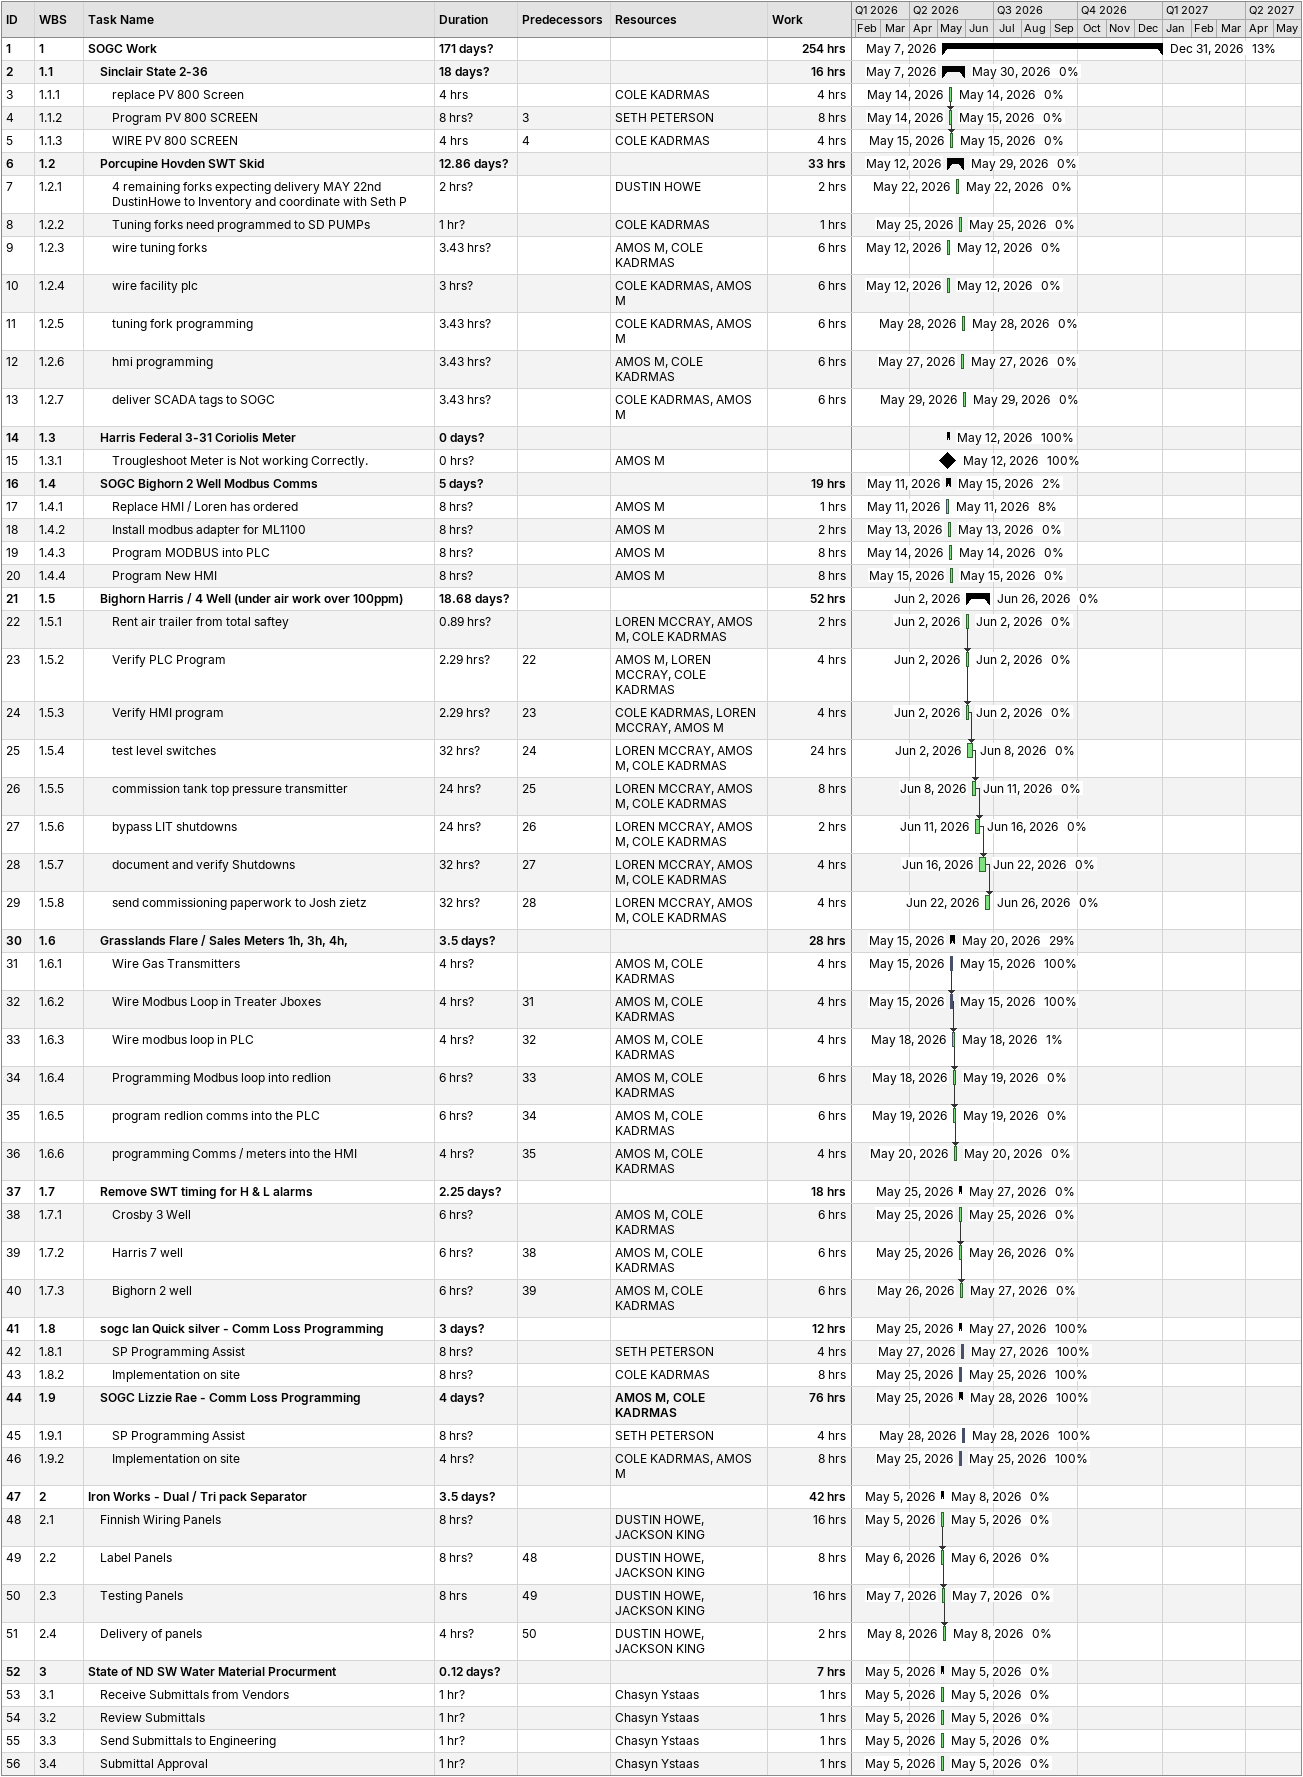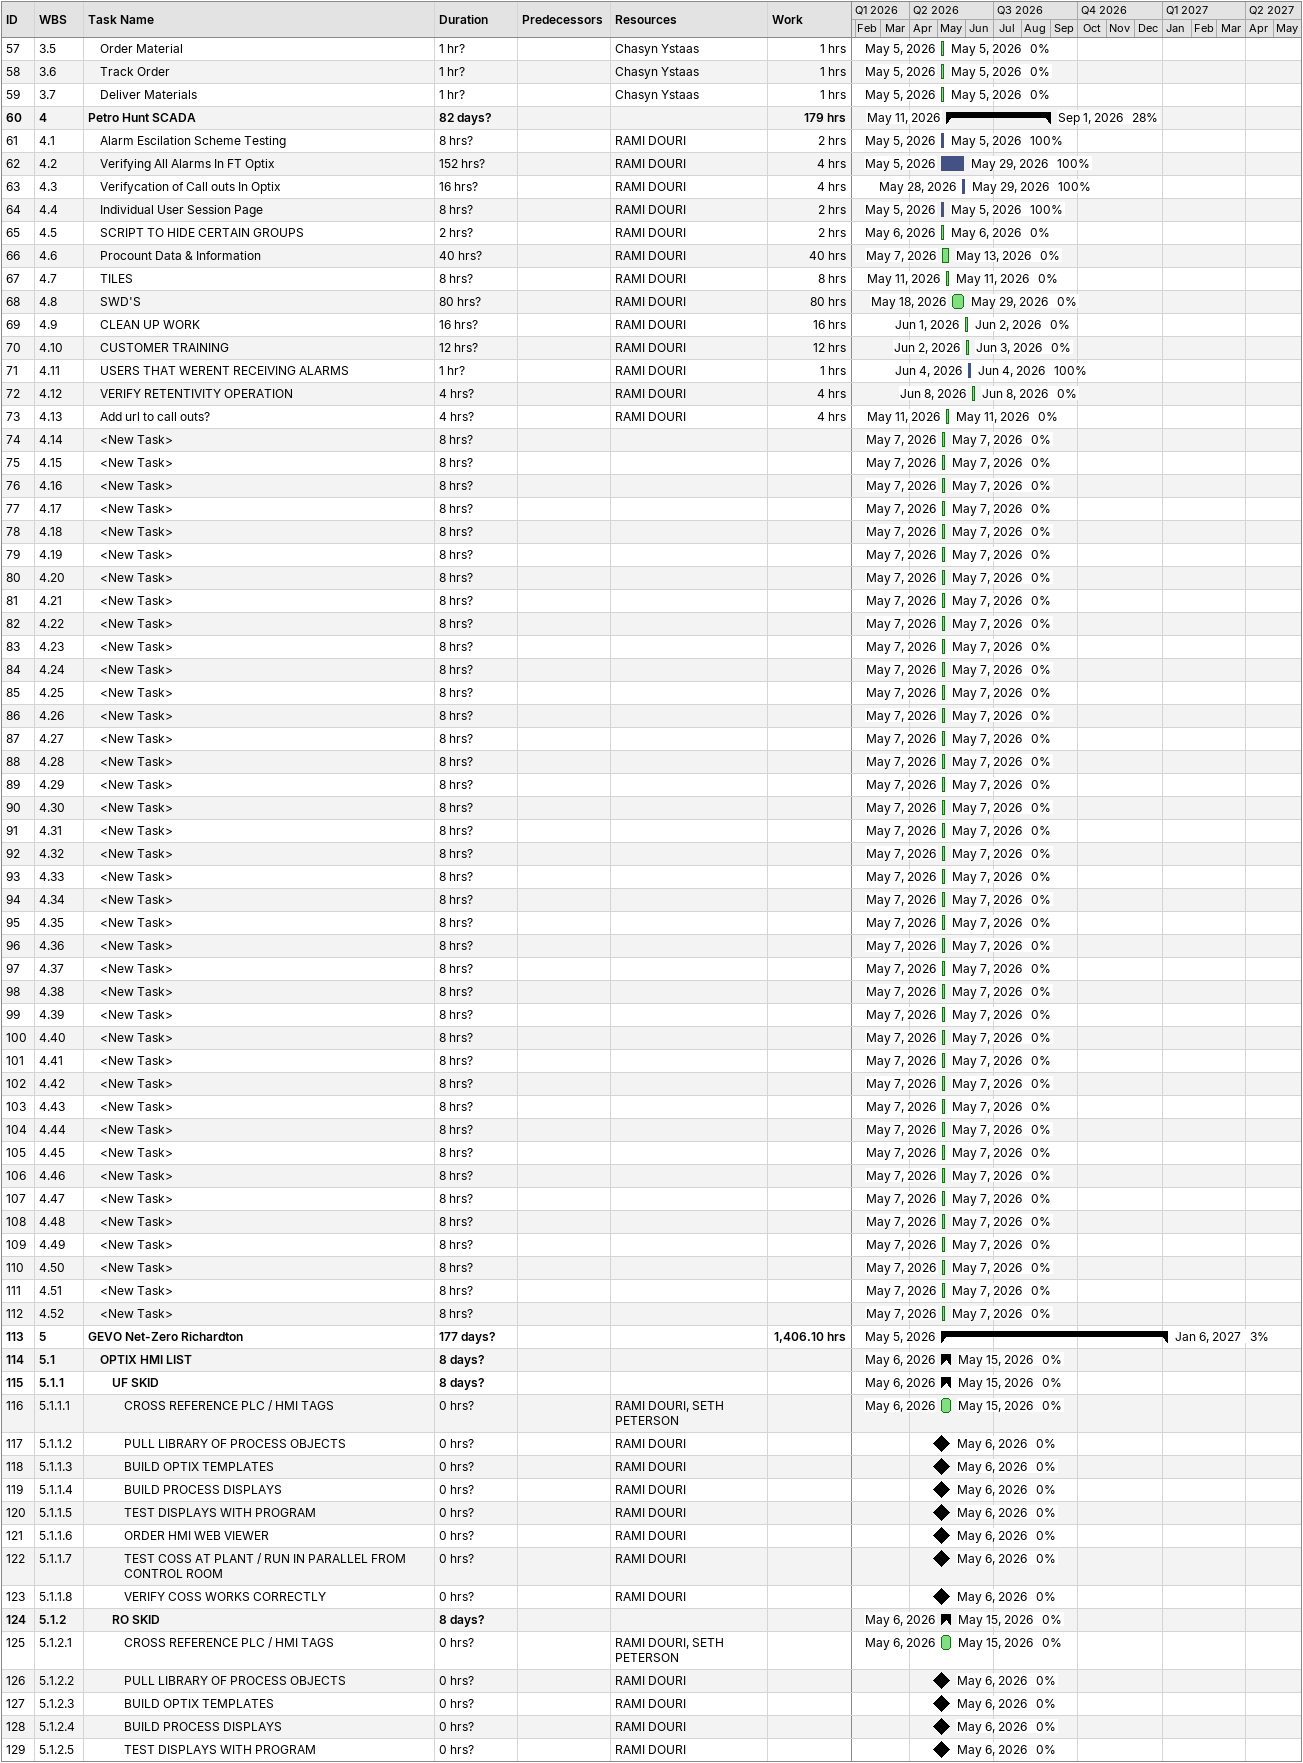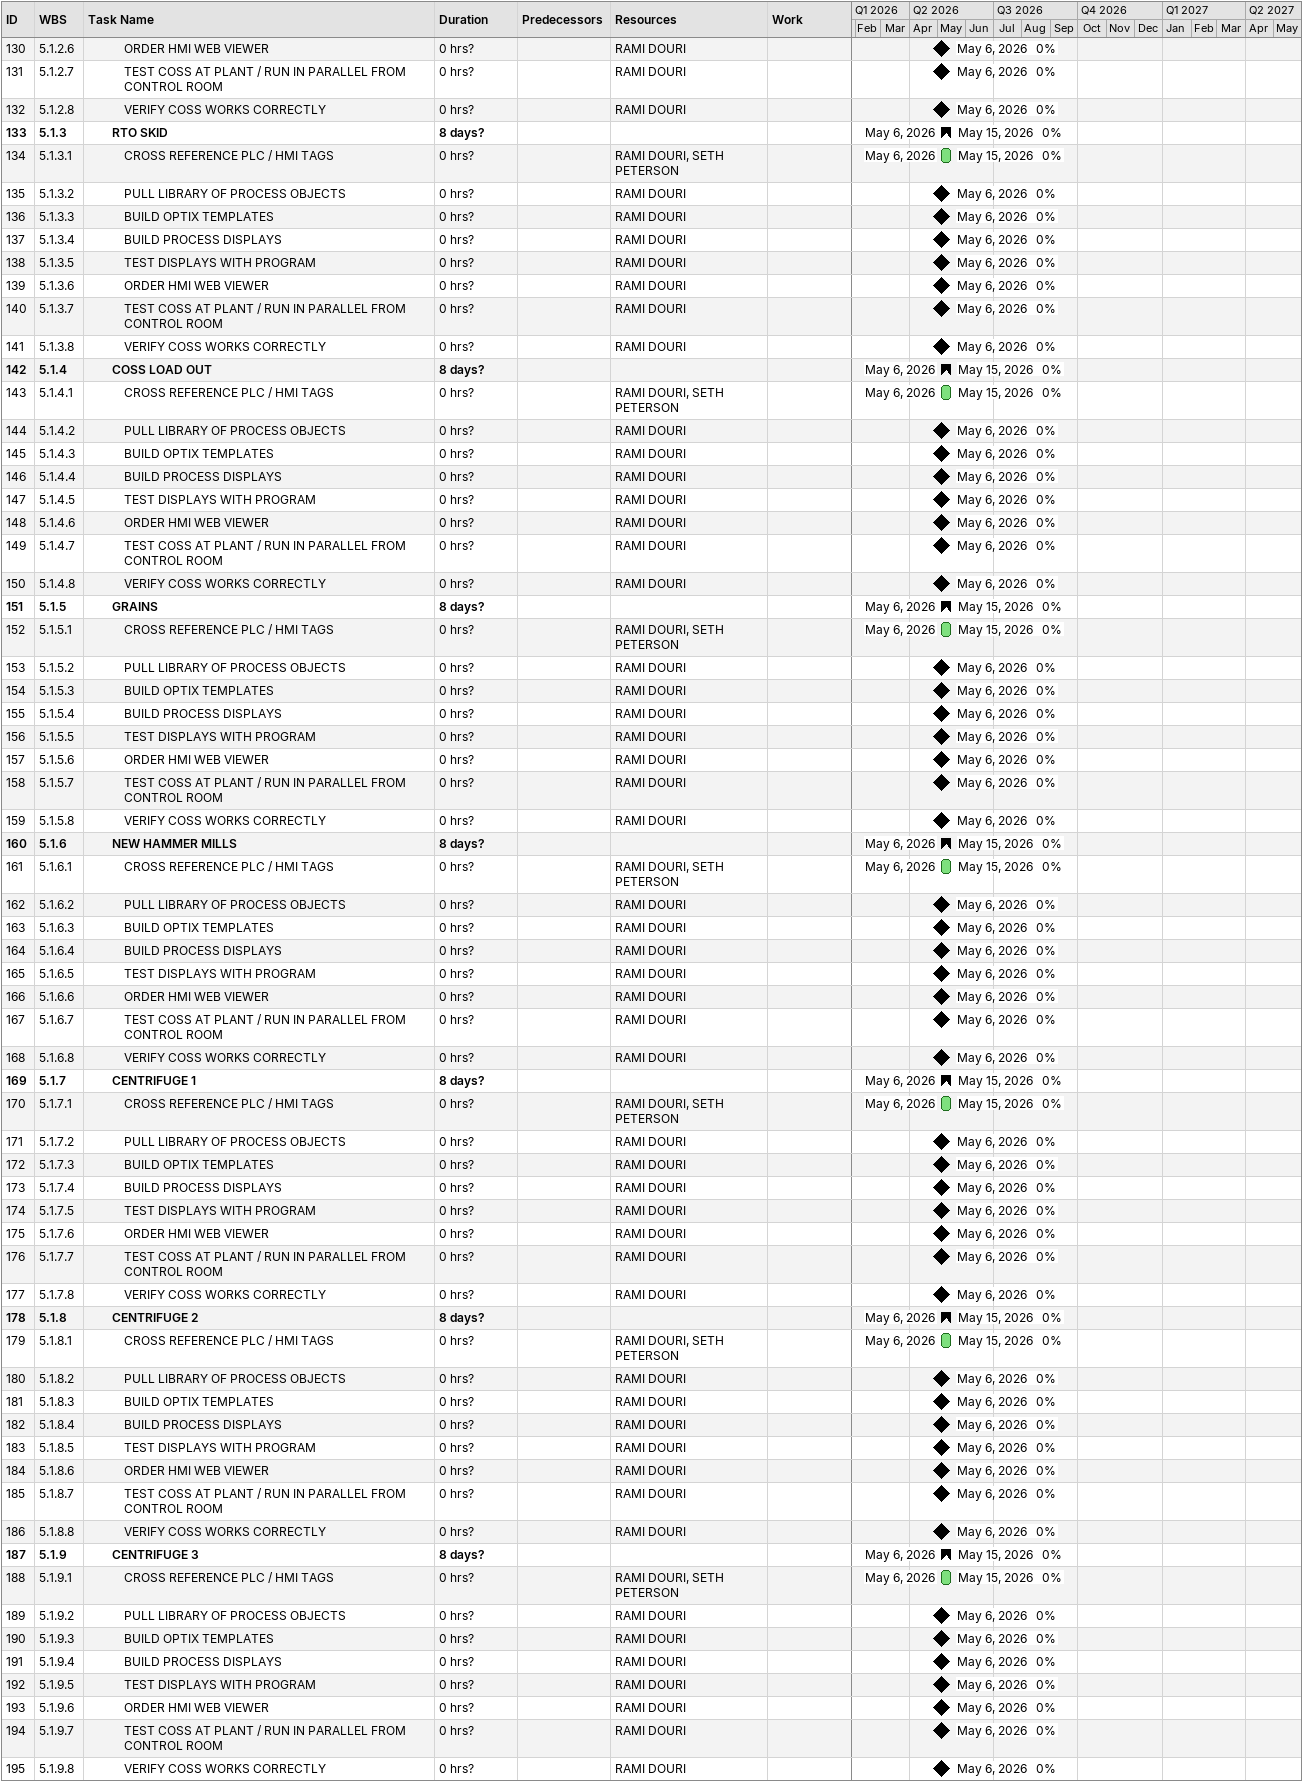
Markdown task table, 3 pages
| ID | WBS | Task | Duration | Start | Finish | Predecessors | Resources | % complete | Work (h) |
|---|---|---|---|---|---|---|---|---|---|
| 1 | 1 | **SOGC Work** | 171d? | 2026-05-07 | 2026-12-31 |  |  | 13 | 254 |
| 2 | 1.1 | **Sinclair State 2-36** | 18d? | 2026-05-07 | 2026-05-30 |  |  | 0 | 16 |
| 3 | 1.1.1 | replace PV 800 Screen | 4h | 2026-05-14 | 2026-05-14 |  | COLE KADRMAS | 0 | 4 |
| 4 | 1.1.2 | Program PV 800 SCREEN | 8h? | 2026-05-14 | 2026-05-15 | 3 | SETH PETERSON | 0 | 8 |
| 5 | 1.1.3 | WIRE PV 800 SCREEN | 4h | 2026-05-15 | 2026-05-15 | 4 | COLE KADRMAS | 0 | 4 |
| 6 | 1.2 | **Porcupine Hovden SWT Skid** | 12.86d? | 2026-05-12 | 2026-05-29 |  |  | 0 | 33 |
| 7 | 1.2.1 | 4 remaining forks expecting delivery MAY 22nd DustinHowe to Inventory and coordinate with Seth P | 2h? | 2026-05-22 | 2026-05-22 |  | DUSTIN HOWE | 0 | 2 |
| 8 | 1.2.2 | Tuning forks need programmed to SD PUMPs | 1h? | 2026-05-25 | 2026-05-25 |  | COLE KADRMAS | 0 | 1 |
| 9 | 1.2.3 | wire tuning forks | 3.43h? | 2026-05-12 | 2026-05-12 |  | AMOS M, COLE KADRMAS | 0 | 6 |
| 10 | 1.2.4 | wire facility plc | 3h? | 2026-05-12 | 2026-05-12 |  | COLE KADRMAS, AMOS M | 0 | 6 |
| 11 | 1.2.5 | tuning fork programming | 3.43h? | 2026-05-28 | 2026-05-28 |  | COLE KADRMAS, AMOS M | 0 | 6 |
| 12 | 1.2.6 | hmi programming | 3.43h? | 2026-05-27 | 2026-05-27 |  | AMOS M, COLE KADRMAS | 0 | 6 |
| 13 | 1.2.7 | deliver SCADA tags to SOGC | 3.43h? | 2026-05-29 | 2026-05-29 |  | COLE KADRMAS, AMOS M | 0 | 6 |
| 14 | 1.3 | **Harris Federal 3-31 Coriolis Meter** | 0d? | 2026-05-12 | 2026-05-12 |  |  | 100 |  |
| 15 | 1.3.1 | Trougleshoot Meter is Not working Correctly. | 0h? | 2026-05-12 | 2026-05-12 |  | AMOS M | 100 |  |
| 16 | 1.4 | **SOGC Bighorn 2 Well Modbus Comms** | 5d? | 2026-05-11 | 2026-05-15 |  |  | 2 | 19 |
| 17 | 1.4.1 | Replace HMI / Loren has ordered | 8h? | 2026-05-11 | 2026-05-11 |  | AMOS M | 8 | 1 |
| 18 | 1.4.2 | Install modbus adapter for ML1100 | 8h? | 2026-05-13 | 2026-05-13 |  | AMOS M | 0 | 2 |
| 19 | 1.4.3 | Program MODBUS into PLC | 8h? | 2026-05-14 | 2026-05-14 |  | AMOS M | 0 | 8 |
| 20 | 1.4.4 | Program New HMI | 8h? | 2026-05-15 | 2026-05-15 |  | AMOS M | 0 | 8 |
| 21 | 1.5 | **Bighorn Harris / 4 Well (under air work over 100ppm)** | 18.68d? | 2026-06-02 | 2026-06-26 |  |  | 0 | 52 |
| 22 | 1.5.1 | Rent air trailer from total saftey | 0.89h? | 2026-06-02 | 2026-06-02 |  | LOREN MCCRAY, AMOS M, COLE KADRMAS | 0 | 2 |
| 23 | 1.5.2 | Verify PLC Program | 2.29h? | 2026-06-02 | 2026-06-02 | 22 | AMOS M, LOREN MCCRAY, COLE KADRMAS | 0 | 4 |
| 24 | 1.5.3 | Verify HMI program | 2.29h? | 2026-06-02 | 2026-06-02 | 23 | COLE KADRMAS, LOREN MCCRAY, AMOS M | 0 | 4 |
| 25 | 1.5.4 | test level switches | 32h? | 2026-06-02 | 2026-06-08 | 24 | LOREN MCCRAY, AMOS M, COLE KADRMAS | 0 | 24 |
| 26 | 1.5.5 | commission tank top pressure transmitter | 24h? | 2026-06-08 | 2026-06-11 | 25 | LOREN MCCRAY, AMOS M, COLE KADRMAS | 0 | 8 |
| 27 | 1.5.6 | bypass LIT shutdowns | 24h? | 2026-06-11 | 2026-06-16 | 26 | LOREN MCCRAY, AMOS M, COLE KADRMAS | 0 | 2 |
| 28 | 1.5.7 | document and verify Shutdowns | 32h? | 2026-06-16 | 2026-06-22 | 27 | LOREN MCCRAY, AMOS M, COLE KADRMAS | 0 | 4 |
| 29 | 1.5.8 | send commissioning paperwork to Josh zietz | 32h? | 2026-06-22 | 2026-06-26 | 28 | LOREN MCCRAY, AMOS M, COLE KADRMAS | 0 | 4 |
| 30 | 1.6 | **Grasslands Flare / Sales Meters 1h, 3h, 4h,** | 3.5d? | 2026-05-15 | 2026-05-20 |  |  | 29 | 28 |
| 31 | 1.6.1 | Wire Gas Transmitters | 4h? | 2026-05-15 | 2026-05-15 |  | AMOS M, COLE KADRMAS | 100 | 4 |
| 32 | 1.6.2 | Wire Modbus Loop in Treater Jboxes | 4h? | 2026-05-15 | 2026-05-15 | 31 | AMOS M, COLE KADRMAS | 100 | 4 |
| 33 | 1.6.3 | Wire modbus loop in PLC | 4h? | 2026-05-18 | 2026-05-18 | 32 | AMOS M, COLE KADRMAS | 1 | 4 |
| 34 | 1.6.4 | Programming Modbus loop into redlion | 6h? | 2026-05-18 | 2026-05-19 | 33 | AMOS M, COLE KADRMAS | 0 | 6 |
| 35 | 1.6.5 | program redlion comms into the PLC | 6h? | 2026-05-19 | 2026-05-19 | 34 | AMOS M, COLE KADRMAS | 0 | 6 |
| 36 | 1.6.6 | programming Comms / meters into the HMI | 4h? | 2026-05-20 | 2026-05-20 | 35 | AMOS M, COLE KADRMAS | 0 | 4 |
| 37 | 1.7 | **Remove SWT timing for H & L alarms** | 2.25d? | 2026-05-25 | 2026-05-27 |  |  | 0 | 18 |
| 38 | 1.7.1 | Crosby 3 Well | 6h? | 2026-05-25 | 2026-05-25 |  | AMOS M, COLE KADRMAS | 0 | 6 |
| 39 | 1.7.2 | Harris 7 well | 6h? | 2026-05-25 | 2026-05-26 | 38 | AMOS M, COLE KADRMAS | 0 | 6 |
| 40 | 1.7.3 | Bighorn 2 well | 6h? | 2026-05-26 | 2026-05-27 | 39 | AMOS M, COLE KADRMAS | 0 | 6 |
| 41 | 1.8 | **sogc Ian Quick silver - Comm Loss Programming** | 3d? | 2026-05-25 | 2026-05-27 |  |  | 100 | 12 |
| 42 | 1.8.1 | SP Programming Assist | 8h? | 2026-05-27 | 2026-05-27 |  | SETH PETERSON | 100 | 4 |
| 43 | 1.8.2 | Implementation on site | 8h? | 2026-05-25 | 2026-05-25 |  | COLE KADRMAS | 100 | 8 |
| 44 | 1.9 | **SOGC Lizzie Rae - Comm Loss Programming** | 4d? | 2026-05-25 | 2026-05-28 |  | AMOS M, COLE KADRMAS | 100 | 76 |
| 45 | 1.9.1 | SP Programming Assist | 8h? | 2026-05-28 | 2026-05-28 |  | SETH PETERSON | 100 | 4 |
| 46 | 1.9.2 | Implementation on site | 4h? | 2026-05-25 | 2026-05-25 |  | COLE KADRMAS, AMOS M | 100 | 8 |
| 47 | 2 | **Iron Works - Dual / Tri pack Separator** | 3.5d? | 2026-05-05 | 2026-05-08 |  |  | 0 | 42 |
| 48 | 2.1 | Finnish Wiring Panels | 8h? | 2026-05-05 | 2026-05-05 |  | DUSTIN HOWE, JACKSON KING | 0 | 16 |
| 49 | 2.2 | Label Panels | 8h? | 2026-05-06 | 2026-05-06 | 48 | DUSTIN HOWE, JACKSON KING | 0 | 8 |
| 50 | 2.3 | Testing Panels | 8h | 2026-05-07 | 2026-05-07 | 49 | DUSTIN HOWE, JACKSON KING | 0 | 16 |
| 51 | 2.4 | Delivery of panels | 4h? | 2026-05-08 | 2026-05-08 | 50 | DUSTIN HOWE, JACKSON KING | 0 | 2 |
| 52 | 3 | **State of ND SW Water Material Procurment** | 0.12d? | 2026-05-05 | 2026-05-05 |  |  | 0 | 7 |
| 53 | 3.1 | Receive Submittals from Vendors | 1h? | 2026-05-05 | 2026-05-05 |  | Chasyn Ystaas | 0 | 1 |
| 54 | 3.2 | Review Submittals | 1h? | 2026-05-05 | 2026-05-05 |  | Chasyn Ystaas | 0 | 1 |
| 55 | 3.3 | Send Submittals to Engineering | 1h? | 2026-05-05 | 2026-05-05 |  | Chasyn Ystaas | 0 | 1 |
| 56 | 3.4 | Submittal Approval | 1h? | 2026-05-05 | 2026-05-05 |  | Chasyn Ystaas | 0 | 1 |
| 57 | 3.5 | Order Material | 1h? | 2026-05-05 | 2026-05-05 |  | Chasyn Ystaas | 0 | 1 |
| 58 | 3.6 | Track Order | 1h? | 2026-05-05 | 2026-05-05 |  | Chasyn Ystaas | 0 | 1 |
| 59 | 3.7 | Deliver Materials | 1h? | 2026-05-05 | 2026-05-05 |  | Chasyn Ystaas | 0 | 1 |
| 60 | 4 | **Petro Hunt SCADA** | 82d? | 2026-05-11 | 2026-09-01 |  |  | 28 | 179 |
| 61 | 4.1 | Alarm Escilation Scheme Testing | 8h? | 2026-05-05 | 2026-05-05 |  | RAMI DOURI | 100 | 2 |
| 62 | 4.2 | Verifying All Alarms In FT Optix | 152h? | 2026-05-05 | 2026-05-29 |  | RAMI DOURI | 100 | 4 |
| 63 | 4.3 | Verifycation of Call outs In Optix | 16h? | 2026-05-28 | 2026-05-29 |  | RAMI DOURI | 100 | 4 |
| 64 | 4.4 | Individual User Session Page | 8h? | 2026-05-05 | 2026-05-05 |  | RAMI DOURI | 100 | 2 |
| 65 | 4.5 | SCRIPT TO HIDE CERTAIN GROUPS | 2h? | 2026-05-06 | 2026-05-06 |  | RAMI DOURI | 0 | 2 |
| 66 | 4.6 | Procount Data & Information | 40h? | 2026-05-07 | 2026-05-13 |  | RAMI DOURI | 0 | 40 |
| 67 | 4.7 | TILES | 8h? | 2026-05-11 | 2026-05-11 |  | RAMI DOURI | 0 | 8 |
| 68 | 4.8 | SWD'S | 80h? | 2026-05-18 | 2026-05-29 |  | RAMI DOURI | 0 | 80 |
| 69 | 4.9 | CLEAN UP WORK | 16h? | 2026-06-01 | 2026-06-02 |  | RAMI DOURI | 0 | 16 |
| 70 | 4.10 | CUSTOMER TRAINING | 12h? | 2026-06-02 | 2026-06-03 |  | RAMI DOURI | 0 | 12 |
| 71 | 4.11 | USERS THAT WERENT RECEIVING ALARMS | 1h? | 2026-06-04 | 2026-06-04 |  | RAMI DOURI | 100 | 1 |
| 72 | 4.12 | VERIFY RETENTIVITY OPERATION | 4h? | 2026-06-08 | 2026-06-08 |  | RAMI DOURI | 0 | 4 |
| 73 | 4.13 | Add url to call outs? | 4h? | 2026-05-11 | 2026-05-11 |  | RAMI DOURI | 0 | 4 |
| 74 | 4.14 | <New Task> | 8h? | 2026-05-07 | 2026-05-07 |  |  | 0 |  |
| 75 | 4.15 | <New Task> | 8h? | 2026-05-07 | 2026-05-07 |  |  | 0 |  |
| 76 | 4.16 | <New Task> | 8h? | 2026-05-07 | 2026-05-07 |  |  | 0 |  |
| 77 | 4.17 | <New Task> | 8h? | 2026-05-07 | 2026-05-07 |  |  | 0 |  |
| 78 | 4.18 | <New Task> | 8h? | 2026-05-07 | 2026-05-07 |  |  | 0 |  |
| 79 | 4.19 | <New Task> | 8h? | 2026-05-07 | 2026-05-07 |  |  | 0 |  |
| 80 | 4.20 | <New Task> | 8h? | 2026-05-07 | 2026-05-07 |  |  | 0 |  |
| 81 | 4.21 | <New Task> | 8h? | 2026-05-07 | 2026-05-07 |  |  | 0 |  |
| 82 | 4.22 | <New Task> | 8h? | 2026-05-07 | 2026-05-07 |  |  | 0 |  |
| 83 | 4.23 | <New Task> | 8h? | 2026-05-07 | 2026-05-07 |  |  | 0 |  |
| 84 | 4.24 | <New Task> | 8h? | 2026-05-07 | 2026-05-07 |  |  | 0 |  |
| 85 | 4.25 | <New Task> | 8h? | 2026-05-07 | 2026-05-07 |  |  | 0 |  |
| 86 | 4.26 | <New Task> | 8h? | 2026-05-07 | 2026-05-07 |  |  | 0 |  |
| 87 | 4.27 | <New Task> | 8h? | 2026-05-07 | 2026-05-07 |  |  | 0 |  |
| 88 | 4.28 | <New Task> | 8h? | 2026-05-07 | 2026-05-07 |  |  | 0 |  |
| 89 | 4.29 | <New Task> | 8h? | 2026-05-07 | 2026-05-07 |  |  | 0 |  |
| 90 | 4.30 | <New Task> | 8h? | 2026-05-07 | 2026-05-07 |  |  | 0 |  |
| 91 | 4.31 | <New Task> | 8h? | 2026-05-07 | 2026-05-07 |  |  | 0 |  |
| 92 | 4.32 | <New Task> | 8h? | 2026-05-07 | 2026-05-07 |  |  | 0 |  |
| 93 | 4.33 | <New Task> | 8h? | 2026-05-07 | 2026-05-07 |  |  | 0 |  |
| 94 | 4.34 | <New Task> | 8h? | 2026-05-07 | 2026-05-07 |  |  | 0 |  |
| 95 | 4.35 | <New Task> | 8h? | 2026-05-07 | 2026-05-07 |  |  | 0 |  |
| 96 | 4.36 | <New Task> | 8h? | 2026-05-07 | 2026-05-07 |  |  | 0 |  |
| 97 | 4.37 | <New Task> | 8h? | 2026-05-07 | 2026-05-07 |  |  | 0 |  |
| 98 | 4.38 | <New Task> | 8h? | 2026-05-07 | 2026-05-07 |  |  | 0 |  |
| 99 | 4.39 | <New Task> | 8h? | 2026-05-07 | 2026-05-07 |  |  | 0 |  |
| 100 | 4.40 | <New Task> | 8h? | 2026-05-07 | 2026-05-07 |  |  | 0 |  |
| 101 | 4.41 | <New Task> | 8h? | 2026-05-07 | 2026-05-07 |  |  | 0 |  |
| 102 | 4.42 | <New Task> | 8h? | 2026-05-07 | 2026-05-07 |  |  | 0 |  |
| 103 | 4.43 | <New Task> | 8h? | 2026-05-07 | 2026-05-07 |  |  | 0 |  |
| 104 | 4.44 | <New Task> | 8h? | 2026-05-07 | 2026-05-07 |  |  | 0 |  |
| 105 | 4.45 | <New Task> | 8h? | 2026-05-07 | 2026-05-07 |  |  | 0 |  |
| 106 | 4.46 | <New Task> | 8h? | 2026-05-07 | 2026-05-07 |  |  | 0 |  |
| 107 | 4.47 | <New Task> | 8h? | 2026-05-07 | 2026-05-07 |  |  | 0 |  |
| 108 | 4.48 | <New Task> | 8h? | 2026-05-07 | 2026-05-07 |  |  | 0 |  |
| 109 | 4.49 | <New Task> | 8h? | 2026-05-07 | 2026-05-07 |  |  | 0 |  |
| 110 | 4.50 | <New Task> | 8h? | 2026-05-07 | 2026-05-07 |  |  | 0 |  |
| 111 | 4.51 | <New Task> | 8h? | 2026-05-07 | 2026-05-07 |  |  | 0 |  |
| 112 | 4.52 | <New Task> | 8h? | 2026-05-07 | 2026-05-07 |  |  | 0 |  |
| 113 | 5 | **GEVO Net-Zero Richardton** | 177d? | 2026-05-05 | 2027-01-06 |  |  | 3 | 1406.10 |
| 114 | 5.1 | **OPTIX HMI LIST** | 8d? | 2026-05-06 | 2026-05-15 |  |  | 0 |  |
| 115 | 5.1.1 | **UF SKID** | 8d? | 2026-05-06 | 2026-05-15 |  |  | 0 |  |
| 116 | 5.1.1.1 | CROSS REFERENCE PLC / HMI TAGS | 0h? | 2026-05-06 | 2026-05-15 |  | RAMI DOURI, SETH PETERSON | 0 |  |
| 117 | 5.1.1.2 | PULL LIBRARY OF PROCESS OBJECTS | 0h? | 2026-05-06 | 2026-05-06 |  | RAMI DOURI | 0 |  |
| 118 | 5.1.1.3 | BUILD OPTIX TEMPLATES | 0h? | 2026-05-06 | 2026-05-06 |  | RAMI DOURI | 0 |  |
| 119 | 5.1.1.4 | BUILD PROCESS DISPLAYS | 0h? | 2026-05-06 | 2026-05-06 |  | RAMI DOURI | 0 |  |
| 120 | 5.1.1.5 | TEST DISPLAYS WITH PROGRAM | 0h? | 2026-05-06 | 2026-05-06 |  | RAMI DOURI | 0 |  |
| 121 | 5.1.1.6 | ORDER HMI WEB VIEWER | 0h? | 2026-05-06 | 2026-05-06 |  | RAMI DOURI | 0 |  |
| 122 | 5.1.1.7 | TEST COSS AT PLANT / RUN IN PARALLEL FROM CONTROL ROOM | 0h? | 2026-05-06 | 2026-05-06 |  | RAMI DOURI | 0 |  |
| 123 | 5.1.1.8 | VERIFY COSS WORKS CORRECTLY | 0h? | 2026-05-06 | 2026-05-06 |  | RAMI DOURI | 0 |  |
| 124 | 5.1.2 | **RO SKID** | 8d? | 2026-05-06 | 2026-05-15 |  |  | 0 |  |
| 125 | 5.1.2.1 | CROSS REFERENCE PLC / HMI TAGS | 0h? | 2026-05-06 | 2026-05-15 |  | RAMI DOURI, SETH PETERSON | 0 |  |
| 126 | 5.1.2.2 | PULL LIBRARY OF PROCESS OBJECTS | 0h? | 2026-05-06 | 2026-05-06 |  | RAMI DOURI | 0 |  |
| 127 | 5.1.2.3 | BUILD OPTIX TEMPLATES | 0h? | 2026-05-06 | 2026-05-06 |  | RAMI DOURI | 0 |  |
| 128 | 5.1.2.4 | BUILD PROCESS DISPLAYS | 0h? | 2026-05-06 | 2026-05-06 |  | RAMI DOURI | 0 |  |
| 129 | 5.1.2.5 | TEST DISPLAYS WITH PROGRAM | 0h? | 2026-05-06 | 2026-05-06 |  | RAMI DOURI | 0 |  |
| 130 | 5.1.2.6 | ORDER HMI WEB VIEWER | 0h? | 2026-05-06 | 2026-05-06 |  | RAMI DOURI | 0 |  |
| 131 | 5.1.2.7 | TEST COSS AT PLANT / RUN IN PARALLEL FROM CONTROL ROOM | 0h? | 2026-05-06 | 2026-05-06 |  | RAMI DOURI | 0 |  |
| 132 | 5.1.2.8 | VERIFY COSS WORKS CORRECTLY | 0h? | 2026-05-06 | 2026-05-06 |  | RAMI DOURI | 0 |  |
| 133 | 5.1.3 | **RTO SKID** | 8d? | 2026-05-06 | 2026-05-15 |  |  | 0 |  |
| 134 | 5.1.3.1 | CROSS REFERENCE PLC / HMI TAGS | 0h? | 2026-05-06 | 2026-05-15 |  | RAMI DOURI, SETH PETERSON | 0 |  |
| 135 | 5.1.3.2 | PULL LIBRARY OF PROCESS OBJECTS | 0h? | 2026-05-06 | 2026-05-06 |  | RAMI DOURI | 0 |  |
| 136 | 5.1.3.3 | BUILD OPTIX TEMPLATES | 0h? | 2026-05-06 | 2026-05-06 |  | RAMI DOURI | 0 |  |
| 137 | 5.1.3.4 | BUILD PROCESS DISPLAYS | 0h? | 2026-05-06 | 2026-05-06 |  | RAMI DOURI | 0 |  |
| 138 | 5.1.3.5 | TEST DISPLAYS WITH PROGRAM | 0h? | 2026-05-06 | 2026-05-06 |  | RAMI DOURI | 0 |  |
| 139 | 5.1.3.6 | ORDER HMI WEB VIEWER | 0h? | 2026-05-06 | 2026-05-06 |  | RAMI DOURI | 0 |  |
| 140 | 5.1.3.7 | TEST COSS AT PLANT / RUN IN PARALLEL FROM CONTROL ROOM | 0h? | 2026-05-06 | 2026-05-06 |  | RAMI DOURI | 0 |  |
| 141 | 5.1.3.8 | VERIFY COSS WORKS CORRECTLY | 0h? | 2026-05-06 | 2026-05-06 |  | RAMI DOURI | 0 |  |
| 142 | 5.1.4 | **COSS LOAD OUT** | 8d? | 2026-05-06 | 2026-05-15 |  |  | 0 |  |
| 143 | 5.1.4.1 | CROSS REFERENCE PLC / HMI TAGS | 0h? | 2026-05-06 | 2026-05-15 |  | RAMI DOURI, SETH PETERSON | 0 |  |
| 144 | 5.1.4.2 | PULL LIBRARY OF PROCESS OBJECTS | 0h? | 2026-05-06 | 2026-05-06 |  | RAMI DOURI | 0 |  |
| 145 | 5.1.4.3 | BUILD OPTIX TEMPLATES | 0h? | 2026-05-06 | 2026-05-06 |  | RAMI DOURI | 0 |  |
| 146 | 5.1.4.4 | BUILD PROCESS DISPLAYS | 0h? | 2026-05-06 | 2026-05-06 |  | RAMI DOURI | 0 |  |
| 147 | 5.1.4.5 | TEST DISPLAYS WITH PROGRAM | 0h? | 2026-05-06 | 2026-05-06 |  | RAMI DOURI | 0 |  |
| 148 | 5.1.4.6 | ORDER HMI WEB VIEWER | 0h? | 2026-05-06 | 2026-05-06 |  | RAMI DOURI | 0 |  |
| 149 | 5.1.4.7 | TEST COSS AT PLANT / RUN IN PARALLEL FROM CONTROL ROOM | 0h? | 2026-05-06 | 2026-05-06 |  | RAMI DOURI | 0 |  |
| 150 | 5.1.4.8 | VERIFY COSS WORKS CORRECTLY | 0h? | 2026-05-06 | 2026-05-06 |  | RAMI DOURI | 0 |  |
| 151 | 5.1.5 | **GRAINS** | 8d? | 2026-05-06 | 2026-05-15 |  |  | 0 |  |
| 152 | 5.1.5.1 | CROSS REFERENCE PLC / HMI TAGS | 0h? | 2026-05-06 | 2026-05-15 |  | RAMI DOURI, SETH PETERSON | 0 |  |
| 153 | 5.1.5.2 | PULL LIBRARY OF PROCESS OBJECTS | 0h? | 2026-05-06 | 2026-05-06 |  | RAMI DOURI | 0 |  |
| 154 | 5.1.5.3 | BUILD OPTIX TEMPLATES | 0h? | 2026-05-06 | 2026-05-06 |  | RAMI DOURI | 0 |  |
| 155 | 5.1.5.4 | BUILD PROCESS DISPLAYS | 0h? | 2026-05-06 | 2026-05-06 |  | RAMI DOURI | 0 |  |
| 156 | 5.1.5.5 | TEST DISPLAYS WITH PROGRAM | 0h? | 2026-05-06 | 2026-05-06 |  | RAMI DOURI | 0 |  |
| 157 | 5.1.5.6 | ORDER HMI WEB VIEWER | 0h? | 2026-05-06 | 2026-05-06 |  | RAMI DOURI | 0 |  |
| 158 | 5.1.5.7 | TEST COSS AT PLANT / RUN IN PARALLEL FROM CONTROL ROOM | 0h? | 2026-05-06 | 2026-05-06 |  | RAMI DOURI | 0 |  |
| 159 | 5.1.5.8 | VERIFY COSS WORKS CORRECTLY | 0h? | 2026-05-06 | 2026-05-06 |  | RAMI DOURI | 0 |  |
| 160 | 5.1.6 | **NEW HAMMER MILLS** | 8d? | 2026-05-06 | 2026-05-15 |  |  | 0 |  |
| 161 | 5.1.6.1 | CROSS REFERENCE PLC / HMI TAGS | 0h? | 2026-05-06 | 2026-05-15 |  | RAMI DOURI, SETH PETERSON | 0 |  |
| 162 | 5.1.6.2 | PULL LIBRARY OF PROCESS OBJECTS | 0h? | 2026-05-06 | 2026-05-06 |  | RAMI DOURI | 0 |  |
| 163 | 5.1.6.3 | BUILD OPTIX TEMPLATES | 0h? | 2026-05-06 | 2026-05-06 |  | RAMI DOURI | 0 |  |
| 164 | 5.1.6.4 | BUILD PROCESS DISPLAYS | 0h? | 2026-05-06 | 2026-05-06 |  | RAMI DOURI | 0 |  |
| 165 | 5.1.6.5 | TEST DISPLAYS WITH PROGRAM | 0h? | 2026-05-06 | 2026-05-06 |  | RAMI DOURI | 0 |  |
| 166 | 5.1.6.6 | ORDER HMI WEB VIEWER | 0h? | 2026-05-06 | 2026-05-06 |  | RAMI DOURI | 0 |  |
| 167 | 5.1.6.7 | TEST COSS AT PLANT / RUN IN PARALLEL FROM CONTROL ROOM | 0h? | 2026-05-06 | 2026-05-06 |  | RAMI DOURI | 0 |  |
| 168 | 5.1.6.8 | VERIFY COSS WORKS CORRECTLY | 0h? | 2026-05-06 | 2026-05-06 |  | RAMI DOURI | 0 |  |
| 169 | 5.1.7 | **CENTRIFUGE 1** | 8d? | 2026-05-06 | 2026-05-15 |  |  | 0 |  |
| 170 | 5.1.7.1 | CROSS REFERENCE PLC / HMI TAGS | 0h? | 2026-05-06 | 2026-05-15 |  | RAMI DOURI, SETH PETERSON | 0 |  |
| 171 | 5.1.7.2 | PULL LIBRARY OF PROCESS OBJECTS | 0h? | 2026-05-06 | 2026-05-06 |  | RAMI DOURI | 0 |  |
| 172 | 5.1.7.3 | BUILD OPTIX TEMPLATES | 0h? | 2026-05-06 | 2026-05-06 |  | RAMI DOURI | 0 |  |
| 173 | 5.1.7.4 | BUILD PROCESS DISPLAYS | 0h? | 2026-05-06 | 2026-05-06 |  | RAMI DOURI | 0 |  |
| 174 | 5.1.7.5 | TEST DISPLAYS WITH PROGRAM | 0h? | 2026-05-06 | 2026-05-06 |  | RAMI DOURI | 0 |  |
| 175 | 5.1.7.6 | ORDER HMI WEB VIEWER | 0h? | 2026-05-06 | 2026-05-06 |  | RAMI DOURI | 0 |  |
| 176 | 5.1.7.7 | TEST COSS AT PLANT / RUN IN PARALLEL FROM CONTROL ROOM | 0h? | 2026-05-06 | 2026-05-06 |  | RAMI DOURI | 0 |  |
| 177 | 5.1.7.8 | VERIFY COSS WORKS CORRECTLY | 0h? | 2026-05-06 | 2026-05-06 |  | RAMI DOURI | 0 |  |
| 178 | 5.1.8 | **CENTRIFUGE 2** | 8d? | 2026-05-06 | 2026-05-15 |  |  | 0 |  |
| 179 | 5.1.8.1 | CROSS REFERENCE PLC / HMI TAGS | 0h? | 2026-05-06 | 2026-05-15 |  | RAMI DOURI, SETH PETERSON | 0 |  |
| 180 | 5.1.8.2 | PULL LIBRARY OF PROCESS OBJECTS | 0h? | 2026-05-06 | 2026-05-06 |  | RAMI DOURI | 0 |  |
| 181 | 5.1.8.3 | BUILD OPTIX TEMPLATES | 0h? | 2026-05-06 | 2026-05-06 |  | RAMI DOURI | 0 |  |
| 182 | 5.1.8.4 | BUILD PROCESS DISPLAYS | 0h? | 2026-05-06 | 2026-05-06 |  | RAMI DOURI | 0 |  |
| 183 | 5.1.8.5 | TEST DISPLAYS WITH PROGRAM | 0h? | 2026-05-06 | 2026-05-06 |  | RAMI DOURI | 0 |  |
| 184 | 5.1.8.6 | ORDER HMI WEB VIEWER | 0h? | 2026-05-06 | 2026-05-06 |  | RAMI DOURI | 0 |  |
| 185 | 5.1.8.7 | TEST COSS AT PLANT / RUN IN PARALLEL FROM CONTROL ROOM | 0h? | 2026-05-06 | 2026-05-06 |  | RAMI DOURI | 0 |  |
| 186 | 5.1.8.8 | VERIFY COSS WORKS CORRECTLY | 0h? | 2026-05-06 | 2026-05-06 |  | RAMI DOURI | 0 |  |
| 187 | 5.1.9 | **CENTRIFUGE 3** | 8d? | 2026-05-06 | 2026-05-15 |  |  | 0 |  |
| 188 | 5.1.9.1 | CROSS REFERENCE PLC / HMI TAGS | 0h? | 2026-05-06 | 2026-05-15 |  | RAMI DOURI, SETH PETERSON | 0 |  |
| 189 | 5.1.9.2 | PULL LIBRARY OF PROCESS OBJECTS | 0h? | 2026-05-06 | 2026-05-06 |  | RAMI DOURI | 0 |  |
| 190 | 5.1.9.3 | BUILD OPTIX TEMPLATES | 0h? | 2026-05-06 | 2026-05-06 |  | RAMI DOURI | 0 |  |
| 191 | 5.1.9.4 | BUILD PROCESS DISPLAYS | 0h? | 2026-05-06 | 2026-05-06 |  | RAMI DOURI | 0 |  |
| 192 | 5.1.9.5 | TEST DISPLAYS WITH PROGRAM | 0h? | 2026-05-06 | 2026-05-06 |  | RAMI DOURI | 0 |  |
| 193 | 5.1.9.6 | ORDER HMI WEB VIEWER | 0h? | 2026-05-06 | 2026-05-06 |  | RAMI DOURI | 0 |  |
| 194 | 5.1.9.7 | TEST COSS AT PLANT / RUN IN PARALLEL FROM CONTROL ROOM | 0h? | 2026-05-06 | 2026-05-06 |  | RAMI DOURI | 0 |  |
| 195 | 5.1.9.8 | VERIFY COSS WORKS CORRECTLY | 0h? | 2026-05-06 | 2026-05-06 |  | RAMI DOURI | 0 |  |
